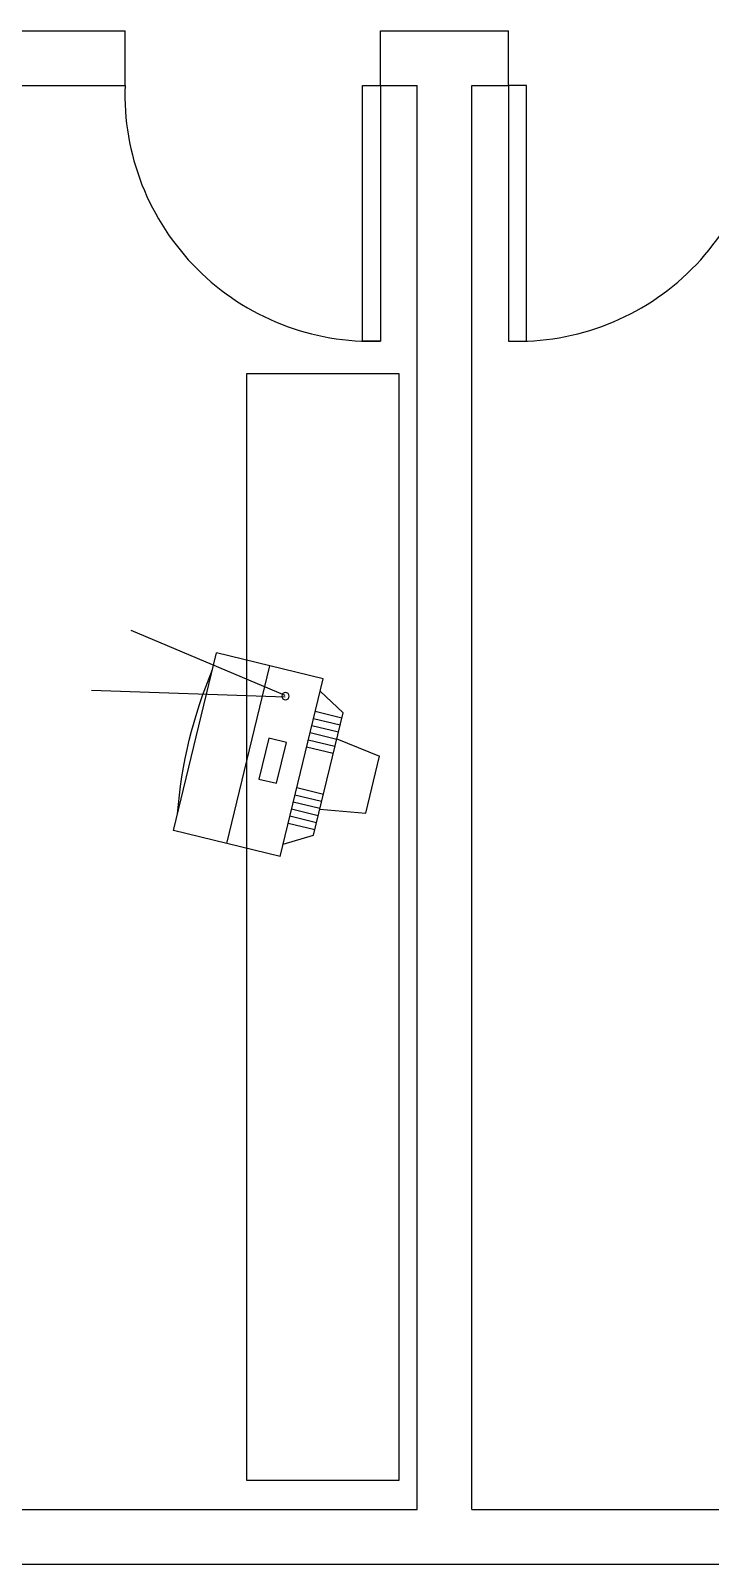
# Model space of a CAD drawing. Extents: x 33 to 1815, y -14679 to 245.
# Drawn here: x 43.014 to 44.876, y -2.458 to 1.742 of the extents above; entities that cross this region are included whole.
import ezdxf

# ---------------------------------------------------------------- set-up
doc = ezdxf.new("R2010")
doc.units = 0
doc.header["$MEASUREMENT"] = 0
for name, color, linetype in [('COTA', 1, 'CONTINUOUS'), ('ESPEC', 2, 'CONTINUOUS'), ('MOB', 1, 'CONTINUOUS'), ('PAREDE', 6, 'CONTINUOUS'), ('PORTA', 3, 'CONTINUOUS'), ('TEXTO', 1, 'CONTINUOUS'), ('UNIDADE', 4, 'CONTINUOUS')]:
    doc.layers.add(name, color=color, linetype=linetype)

# ---------------------------------------------------------------- blocks, each defined once
blk = doc.blocks.new('TV-PORT')
at = {"layer": 'MOB'}
for p, q in [((0.0407, 0.181), (0.4916, 0.2545)), ((-0.05, 0.2152), (-0.125, 0.1719)), ((-0.05, 0.25), (0.25, 0.25)), ((-0.05, -0.25), (-0.05, 0.25)), ((0.1, -0.25), (0.1, 0.25)), ((0.25, -0.25), (0.25, 0.25)), ((-0.125, -0.1719), (-0.125, 0.1719)), ((0.0392, 0.1765), (0.5584, 0.0689)), ((-0.125, 0.1573), (-0.05, 0.1573)), ((-0.125, 0.1373), (-0.05, 0.1373)), ((-0.125, 0.099), (-0.25, 0.0802)), ((-0.125, 0.1173), (-0.05, 0.1173)), ((-0.125, 0.0973), (-0.05, 0.0973)), ((-0.25, -0.0802), (-0.25, 0.0802)), ((-0.125, 0.0773), (-0.05, 0.0773)), ((-0.125, 0.0573), (-0.05, 0.0573)), ((0.0066, -0.0581), (0.0066, 0.0565)), ((0.0066, 0.0565), (0.0561, 0.0565)), ((0.0561, 0.0565), (0.0561, -0.0581)), ((-0.125, -0.099), (-0.25, -0.0802)), ((-0.125, -0.0573), (-0.05, -0.0573)), ((-0.125, -0.0773), (-0.05, -0.0773)), ((0.0561, -0.0581), (0.0066, -0.0581)), ((-0.125, -0.0973), (-0.05, -0.0973)), ((-0.125, -0.1173), (-0.05, -0.1173)), ((-0.125, -0.1373), (-0.05, -0.1373)), ((-0.125, -0.1573), (-0.05, -0.1573)), ((-0.05, -0.2152), (-0.125, -0.1719)), ((-0.05, -0.25), (0.25, -0.25))]:
    blk.add_line(p, q, dxfattribs=at)
blk.add_circle((0.039, 0.1793), 0.0102, dxfattribs=at)
blk.add_arc((-1.0199, 0), 1.2861, 350.9067, 9.0933, dxfattribs=at)
blk = doc.blocks.new('A$C6CC62935')
at = {"layer": 'UNIDADE', "xscale": 100.138401981294, "yscale": 100.138401981294, "zscale": 100.138401981294, "rotation": 180}
blk.add_blockref('TV-PORT', (55.92, 25.49), dxfattribs=at)

msp = doc.modelspace()

# ---------------------------------------------------------------- linework, layer by layer
at = {"layer": 'COTA'}
msp.add_line((43.6063, 0.803), (44.0225, 0.803), dxfattribs=at)
at = {"layer": 'PAREDE'}
for p, q in [((42.6227, 1.7423), (43.2727, 1.7423)), ((43.2727, 1.5923), (43.2727, 1.7423)), ((43.9727, 1.5923), (43.9727, 1.7423)), ((43.9727, 1.7423), (44.3227, 1.7423)), ((44.3227, 1.5923), (44.3227, 1.7423)), ((40.0727, 1.5923), (43.2727, 1.5923)), ((43.9727, 1.5923), (44.0727, 1.5923)), ((43.9727, 1.5923), (44.0727, 1.5923)), ((44.0727, -2.3077), (44.0727, 1.5923)), ((44.2227, -2.3077), (44.2227, 1.5923)), ((44.2227, 1.5923), (44.3227, 1.5923)), ((42.9227, -2.3077), (44.0727, -2.3077)), ((44.2227, -2.3077), (44.9227, -2.3077)), ((42.9227, -2.4577), (44.9227, -2.4577))]:
    msp.add_line(p, q, dxfattribs=at)
at = {"layer": 'PORTA', "color": 3}
for points in [[(43.9727, 1.5923), (43.9727, 0.8923), (43.9227, 0.8923), (43.9227, 1.5923)], [(44.3227, 1.5923), (44.3227, 0.8923), (44.3727, 0.8923), (44.3727, 1.5923)]]:
    msp.add_lwpolyline(points, close=True, dxfattribs=at)
at = {"layer": 'PORTA', "color": 1}
for centre, start, end in [((43.9477, 1.5673), 177.8789, 272.1211), ((44.3477, 1.5673), 267.8789, 2.1211)]:
    msp.add_arc(centre, 0.6755, start, end, dxfattribs=at)
at = {"layer": 'TEXTO'}
msp.add_lwpolyline([(44.0225, 0.803), (44.0225, -2.2285), (43.6063, -2.2285), (43.6063, 0.803)], dxfattribs=at)

# ---------------------------------------------------------------- block references
at = {"layer": 'ESPEC', "ltscale": 0.35, "xscale": -0.01000000000000001, "yscale": 0.01, "zscale": 0.01, "rotation": 166.3636400466042}
msp.add_blockref('A$C6CC62935', (43.2243, 0.1157), dxfattribs=at)

doc.saveas('drawing.dxf')
